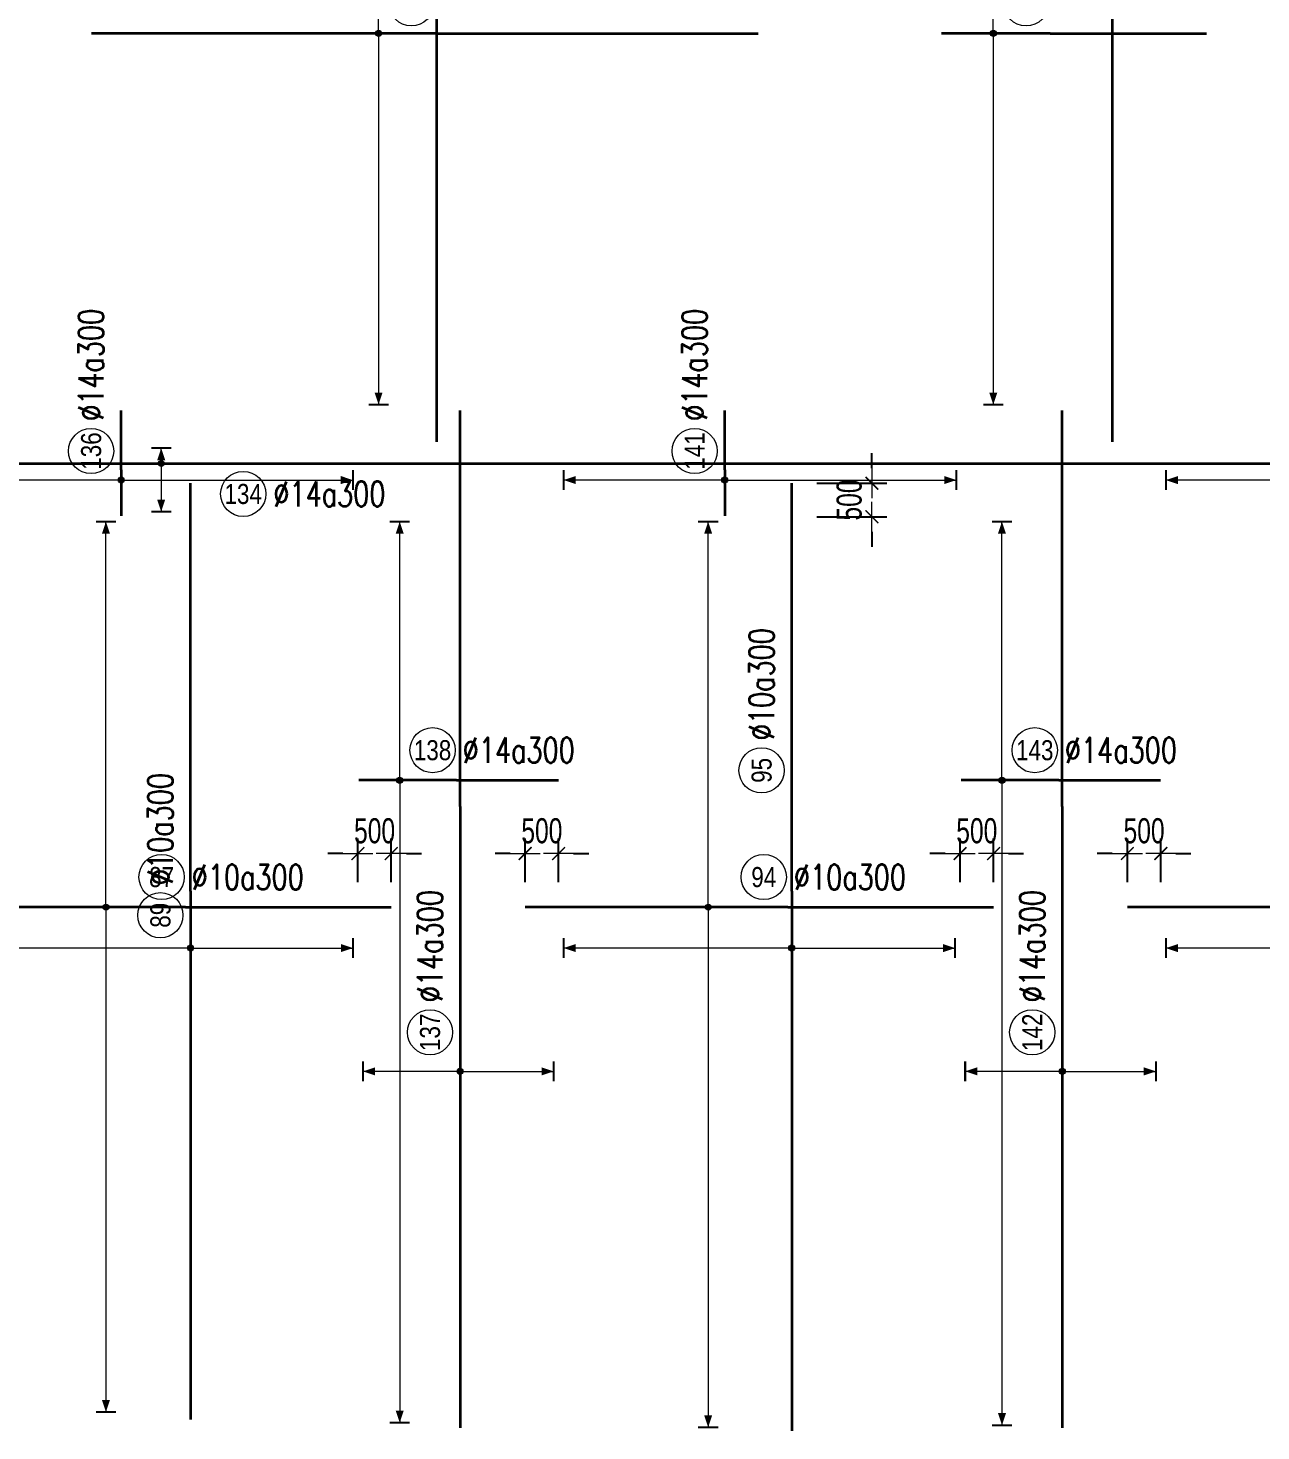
# Model space of a CAD drawing. Header units: millimetres. Extents: x -179076 to 505271, y -35502 to 114955.
# Drawn here: x 48271 to 66697, y 37041 to 58000 of the extents above; entities that cross this region are included whole.
import ezdxf
from ezdxf.enums import TextEntityAlignment as Align

# ---------------------------------------------------------------- set-up
doc = ezdxf.new("R2010")
doc.units = ezdxf.units.MM
doc.layers.get('0').update_dxf_attribs({"lineweight": 20})
doc.layers.get('Defpoints').update_dxf_attribs({"color": 151, "lineweight": 9})
for name, color, linetype, lineweight in [('NDC_S_DIM', 1, 'Continuous', 15), ('NDC_S_REBAR', 4, 'Continuous', 35), ('NDC_S_VN TEXT', 7, 'Continuous', 20)]:
    doc.layers.add(name, color=color, linetype=linetype, lineweight=lineweight)
doc.styles.add('ARIAL', font='arial.ttf', dxfattribs={"width": 0.8})
doc.styles.add('NDC_DIM', font='', dxfattribs={"width": 0.75})
doc.styles.add('NDC_EN TXT', font='romans.shx', dxfattribs={"width": 0.8})
doc.styles.get('NDC_DIM').set_extended_font_data('Dotum')
doc.dimstyles.new('NDC_dim_150', dxfattribs={"dimscale": 150, "dimtxt": 2.5, "dimasz": 1.5, "dimexe": 1.5, "dimexo": 2.5, "dimgap": 1, "dimtad": 1, "dimdec": 0, "dimzin": 0, "dimdsep": 46, "dimtxsty": 'NDC_DIM', "dimblk": 'DIMMARK', "dimcen": 0.09, "dimdle": 1.2, "dimclrd": 1, "dimclre": 1, "dimclrt": 3, "dimadec": 0, "dimazin": 0, "dimtfac": 1, "dimtdec": 0, "dimtix": 1, "dimtofl": 0, "dimtmove": 0, "dimatfit": 3, "dimfxl": 8, "dimfxlon": 1, "dimtolj": 1, "dimtzin": 0, "dimarcsym": 0})

# ---------------------------------------------------------------- blocks, each defined once
blk = doc.blocks.new('DIMMARK')
at = {"layer": 'NDC_S_DIM', "color": 1}
blk.add_line((-1.5, 0), (1, 0), dxfattribs=at)
at = {"layer": 'NDC_S_DIM', "color": 2, "const_width": 0.1}
blk.add_lwpolyline([(-0.424, -0.424), (0.424, 0.424)], dxfattribs=at)
blk = doc.blocks.new('*D245')
at = {"layer": 'Defpoints', "color": 0, "transparency": 16777216}
for p in [(65200, 45667), (64700, 44866), (65200, 44866)]:
    blk.add_point(p, dxfattribs=at)
at = {"layer": 'NDC_S_DIM', "color": 1, "lineweight": -2, "transparency": 16777216}
for p, q in [((64700, 45241), (64700, 45892)), ((65200, 45241), (65200, 45892)), ((64475, 45667), (64250, 45667)), ((65425, 45667), (65650, 45667))]:
    blk.add_line(p, q, dxfattribs=at)
at = {"layer": 'NDC_S_DIM', "color": 1, "lineweight": -2, "transparency": 16777216, "xscale": 225, "yscale": 225, "zscale": 225}
blk.add_blockref('DIMMARK', (64700, 45667), dxfattribs=at)
at = {"layer": 'NDC_S_DIM', "color": 1, "lineweight": -2, "transparency": 16777216, "xscale": 225, "yscale": 225, "zscale": 225, "rotation": 180}
blk.add_blockref('DIMMARK', (65200, 45667), dxfattribs=at)
at = {"layer": 'NDC_S_DIM', "color": 3, "transparency": 16777216, "insert": (64950, 46005), "char_height": 375, "attachment_point": 5, "style": 'NDC_DIM'}
blk.add_mtext('\\A1;500', dxfattribs=at)
blk = doc.blocks.new('*D246')
at = {"layer": 'Defpoints', "color": 0, "transparency": 16777216}
for p in [(62200, 45667), (62200, 44866), (62700, 44866)]:
    blk.add_point(p, dxfattribs=at)
at = {"layer": 'NDC_S_DIM', "color": 1, "lineweight": -2, "transparency": 16777216}
for p, q in [((62200, 45241), (62200, 45892)), ((62700, 45241), (62700, 45892)), ((61975, 45667), (61750, 45667)), ((62925, 45667), (63150, 45667))]:
    blk.add_line(p, q, dxfattribs=at)
at = {"layer": 'NDC_S_DIM', "color": 1, "lineweight": -2, "transparency": 16777216, "xscale": 225, "yscale": 225, "zscale": 225}
blk.add_blockref('DIMMARK', (62200, 45667), dxfattribs=at)
at = {"layer": 'NDC_S_DIM', "color": 1, "lineweight": -2, "transparency": 16777216, "xscale": 225, "yscale": 225, "zscale": 225, "rotation": 180}
blk.add_blockref('DIMMARK', (62700, 45667), dxfattribs=at)
at = {"layer": 'NDC_S_DIM', "color": 3, "transparency": 16777216, "insert": (62450, 46005), "char_height": 375, "attachment_point": 5, "style": 'NDC_DIM'}
blk.add_mtext('\\A1;500', dxfattribs=at)
blk = doc.blocks.new('*D221')
at = {"layer": 'Defpoints', "color": 0, "transparency": 16777216}
for p in [(56200, 45667), (55700, 44866), (56200, 44866)]:
    blk.add_point(p, dxfattribs=at)
at = {"layer": 'NDC_S_DIM', "color": 1, "lineweight": -2, "transparency": 16777216}
for p, q in [((55700, 45241), (55700, 45892)), ((56200, 45241), (56200, 45892)), ((55475, 45667), (55250, 45667)), ((56425, 45667), (56650, 45667))]:
    blk.add_line(p, q, dxfattribs=at)
at = {"layer": 'NDC_S_DIM', "color": 1, "lineweight": -2, "transparency": 16777216, "xscale": 225, "yscale": 225, "zscale": 225}
blk.add_blockref('DIMMARK', (55700, 45667), dxfattribs=at)
at = {"layer": 'NDC_S_DIM', "color": 1, "lineweight": -2, "transparency": 16777216, "xscale": 225, "yscale": 225, "zscale": 225, "rotation": 180}
blk.add_blockref('DIMMARK', (56200, 45667), dxfattribs=at)
at = {"layer": 'NDC_S_DIM', "color": 3, "transparency": 16777216, "insert": (55950, 46005), "char_height": 375, "attachment_point": 5, "style": 'NDC_DIM'}
blk.add_mtext('\\A1;500', dxfattribs=at)
blk = doc.blocks.new('*D222')
at = {"layer": 'Defpoints', "color": 0, "transparency": 16777216}
for p in [(53200, 45667), (53200, 44866), (53700, 44866)]:
    blk.add_point(p, dxfattribs=at)
at = {"layer": 'NDC_S_DIM', "color": 1, "lineweight": -2, "transparency": 16777216}
for p, q in [((53200, 45241), (53200, 45892)), ((53700, 45241), (53700, 45892)), ((52975, 45667), (52750, 45667)), ((53925, 45667), (54150, 45667))]:
    blk.add_line(p, q, dxfattribs=at)
at = {"layer": 'NDC_S_DIM', "color": 1, "lineweight": -2, "transparency": 16777216, "xscale": 225, "yscale": 225, "zscale": 225}
blk.add_blockref('DIMMARK', (53200, 45667), dxfattribs=at)
at = {"layer": 'NDC_S_DIM', "color": 1, "lineweight": -2, "transparency": 16777216, "xscale": 225, "yscale": 225, "zscale": 225, "rotation": 180}
blk.add_blockref('DIMMARK', (53700, 45667), dxfattribs=at)
at = {"layer": 'NDC_S_DIM', "color": 3, "transparency": 16777216, "insert": (53450, 46005), "char_height": 375, "attachment_point": 5, "style": 'NDC_DIM'}
blk.add_mtext('\\A1;500', dxfattribs=at)
blk = doc.blocks.new('*D229')
at = {"layer": 'Defpoints', "color": 0, "transparency": 16777216}
for p in [(59683, 51199), (59683, 50699), (60882, 50699)]:
    blk.add_point(p, dxfattribs=at)
at = {"layer": 'NDC_S_DIM', "color": 1, "lineweight": -2, "transparency": 16777216}
for p, q in [((60882, 51424), (60882, 51649)), ((60058, 51199), (61107, 51199)), ((60058, 50699), (61107, 50699)), ((60882, 50474), (60882, 50249))]:
    blk.add_line(p, q, dxfattribs=at)
at = {"layer": 'NDC_S_DIM', "color": 1, "lineweight": -2, "transparency": 16777216, "xscale": 225, "yscale": 225, "zscale": 225}
for p, rotation in [((60882, 51199), 270), ((60882, 50699), 90)]:
    blk.add_blockref('DIMMARK', p, dxfattribs=dict(at, rotation=rotation))
at = {"layer": 'NDC_S_DIM', "color": 3, "transparency": 16777216, "insert": (60544, 50949), "char_height": 375, "attachment_point": 5, "rotation": 90, "style": 'NDC_DIM'}
blk.add_mtext('\\A1;500', dxfattribs=at)
blk = doc.blocks.new('*U418')
h = blk.add_hatch(color=6)
edge = h.paths.add_edge_path()
edge.add_arc((-7.93, 0), 0.3, 0, 360)
at = {"layer": 'NDC_S_DIM', "color": 8}
for q in [(-7.93, 38.39), (-7.93, -50.28)]:
    blk.add_line((-7.93, 0), q, dxfattribs=at)
for points in [[(-8.93, 38.39, 0.2, 0.2, 0), (-6.93, 38.39, 0, 0, 0)], [(-8.93, -50.28, 0.2, 0.2, 0), (-6.93, -50.28, 0, 0, 0)]]:
    blk.add_lwpolyline(points, format="xyseb", dxfattribs=at)
at = {"layer": 'NDC_S_DIM'}
blk.add_circle((-2.39, 3), 2.25, dxfattribs=at)
at = {"layer": 'NDC_S_DIM', "color": 6}
blk.add_circle((-7.93, 0), 0.3, dxfattribs=at)
at = {"layer": 'NDC_S_DIM', "color": 8}
for points in [[(-8.33, 37.19), (-7.93, 38.39), (-7.53, 37.19)], [(-8.33, -49.08), (-7.93, -50.28), (-7.53, -49.08)]]:
    blk.add_solid(points, dxfattribs=at)
at = {"layer": 'NDC_S_REBAR'}
for p, q in [((0, 0), (-26.16, 0)), ((-26.16, 0), (-26.16, 0)), ((0, 0), (20.5, 0)), ((20.5, 0), (20.5, 0)), ((20.5, 0), (20.5, 0)), ((-26.16, 0), (-26.16, 0))]:
    blk.add_line(p, q, dxfattribs=at)
at = {"layer": 'NDC_S_VN TEXT', "color": 3, "style": 'NDC_EN TXT', "width": 0.75}
blk.add_attdef('DKT', (0.61, 1.75), '', height=2.5, dxfattribs=at)
at = {"layer": 'NDC_S_VN TEXT', "style": 'ARIAL', "width": 0.8}
blk.add_attdef('KHT', text='', height=2, dxfattribs=at).set_placement((-2.39, 3), align=Align.MIDDLE_CENTER)
blk = doc.blocks.new('*U417')
h = blk.add_hatch(color=6)
edge = h.paths.add_edge_path()
edge.add_arc((-7.93, 0), 0.3, 0, 360)
at = {"layer": 'NDC_S_DIM', "color": 8}
for q in [(-7.93, 38.39), (-7.93, -51.8)]:
    blk.add_line((-7.93, 0), q, dxfattribs=at)
for points in [[(-8.93, 38.39, 0.2, 0.2, 0), (-6.93, 38.39, 0, 0, 0)], [(-8.93, -51.8, 0.2, 0.2, 0), (-6.93, -51.8, 0, 0, 0)]]:
    blk.add_lwpolyline(points, format="xyseb", dxfattribs=at)
at = {"layer": 'NDC_S_DIM'}
blk.add_circle((-2.39, 3), 2.25, dxfattribs=at)
at = {"layer": 'NDC_S_DIM', "color": 6}
blk.add_circle((-7.93, 0), 0.3, dxfattribs=at)
at = {"layer": 'NDC_S_DIM', "color": 8}
for points in [[(-8.33, 37.19), (-7.93, 38.39), (-7.53, 37.19)], [(-8.33, -50.6), (-7.93, -51.8), (-7.53, -50.6)]]:
    blk.add_solid(points, dxfattribs=at)
at = {"layer": 'NDC_S_REBAR'}
for p, q in [((0, 0), (-26.16, 0)), ((-26.16, 0), (-26.16, 0)), ((0, 0), (20.5, 0)), ((20.5, 0), (20.5, 0)), ((20.5, 0), (20.5, 0)), ((-26.16, 0), (-26.16, 0))]:
    blk.add_line(p, q, dxfattribs=at)
at = {"layer": 'NDC_S_VN TEXT', "color": 3, "style": 'NDC_EN TXT', "width": 0.75}
blk.add_attdef('DKT', (0.61, 1.75), '', height=2.5, dxfattribs=at)
at = {"layer": 'NDC_S_VN TEXT', "style": 'ARIAL', "width": 0.8}
blk.add_attdef('KHT', text='', height=2, dxfattribs=at).set_placement((-2.39, 3), align=Align.MIDDLE_CENTER)
blk = doc.blocks.new('*U416')
h = blk.add_hatch(color=6)
edge = h.paths.add_edge_path()
edge.add_arc((-7.93, 0), 0.3, 0, 360)
at = {"layer": 'NDC_S_DIM', "color": 8}
for q in [(-7.93, 38.39), (-7.93, -50.72)]:
    blk.add_line((-7.93, 0), q, dxfattribs=at)
for points in [[(-8.93, 38.39, 0.2, 0.2, 0), (-6.93, 38.39, 0, 0, 0)], [(-8.93, -50.72, 0.2, 0.2, 0), (-6.93, -50.72, 0, 0, 0)]]:
    blk.add_lwpolyline(points, format="xyseb", dxfattribs=at)
at = {"layer": 'NDC_S_DIM'}
blk.add_circle((-2.39, 3), 2.25, dxfattribs=at)
at = {"layer": 'NDC_S_DIM', "color": 6}
blk.add_circle((-7.93, 0), 0.3, dxfattribs=at)
at = {"layer": 'NDC_S_DIM', "color": 8}
for points in [[(-8.33, 37.19), (-7.93, 38.39), (-7.53, 37.19)], [(-8.33, -49.52), (-7.93, -50.72), (-7.53, -49.52)]]:
    blk.add_solid(points, dxfattribs=at)
at = {"layer": 'NDC_S_REBAR'}
for p, q in [((0, 0), (-26.16, 0)), ((-26.16, 0), (-26.16, 0)), ((0, 0), (20.5, 0)), ((20.5, 0), (20.5, 0)), ((20.5, 0), (20.5, 0)), ((-26.16, 0), (-26.16, 0))]:
    blk.add_line(p, q, dxfattribs=at)
at = {"layer": 'NDC_S_VN TEXT', "color": 3, "style": 'NDC_EN TXT', "width": 0.75}
blk.add_attdef('DKT', (0.61, 1.75), '', height=2.5, dxfattribs=at)
at = {"layer": 'NDC_S_VN TEXT', "style": 'ARIAL', "width": 0.8}
blk.add_attdef('KHT', text='', height=2, dxfattribs=at).set_placement((-2.39, 3), align=Align.MIDDLE_CENTER)
blk = doc.blocks.new('*U407')
h = blk.add_hatch(color=6)
edge = h.paths.add_edge_path()
edge.add_arc((-5.66, 0), 0.3, 0, 360)
at = {"layer": 'NDC_S_DIM', "color": 8}
for q in [(-5.66, 25.75), (-5.66, -63.98)]:
    blk.add_line((-5.66, 0), q, dxfattribs=at)
for points in [[(-6.66, 25.75, 0.2, 0.2, 0), (-4.66, 25.75, 0, 0, 0)], [(-6.66, -63.98, 0.2, 0.2, 0), (-4.66, -63.98, 0, 0, 0)]]:
    blk.add_lwpolyline(points, format="xyseb", dxfattribs=at)
at = {"layer": 'NDC_S_DIM'}
blk.add_circle((-2.39, 3), 2.25, dxfattribs=at)
at = {"layer": 'NDC_S_DIM', "color": 6}
blk.add_circle((-5.66, 0), 0.3, dxfattribs=at)
at = {"layer": 'NDC_S_DIM', "color": 8}
for points in [[(-6.06, 24.55), (-5.66, 25.75), (-5.26, 24.55)], [(-6.06, -62.78), (-5.66, -63.98), (-5.26, -62.78)]]:
    blk.add_solid(points, dxfattribs=at)
at = {"layer": 'NDC_S_REBAR'}
for p, q in [((0, 0), (-9.73, 0)), ((-9.73, 0), (-9.73, 0)), ((0, 0), (10.15, 0)), ((10.15, 0), (10.15, 0)), ((10.15, 0), (10.15, 0)), ((-9.73, 0), (-9.73, 0))]:
    blk.add_line(p, q, dxfattribs=at)
at = {"layer": 'NDC_S_VN TEXT', "color": 3, "style": 'NDC_EN TXT', "width": 0.75}
blk.add_attdef('DKT', (0.61, 1.75), '', height=2.5, dxfattribs=at)
at = {"layer": 'NDC_S_VN TEXT', "style": 'ARIAL', "width": 0.8}
blk.add_attdef('KHT', text='', height=2, dxfattribs=at).set_placement((-2.39, 3), align=Align.MIDDLE_CENTER)
blk = doc.blocks.new('*U406')
h = blk.add_hatch(color=6)
edge = h.paths.add_edge_path()
edge.add_arc((-5.66, 0), 0.3, 0, 360)
at = {"layer": 'NDC_S_DIM', "color": 8}
for q in [(-5.66, 25.75), (-5.66, -64.23)]:
    blk.add_line((-5.66, 0), q, dxfattribs=at)
for points in [[(-6.66, 25.75, 0.2, 0.2, 0), (-4.66, 25.75, 0, 0, 0)], [(-6.66, -64.23, 0.2, 0.2, 0), (-4.66, -64.23, 0, 0, 0)]]:
    blk.add_lwpolyline(points, format="xyseb", dxfattribs=at)
at = {"layer": 'NDC_S_DIM'}
blk.add_circle((-2.39, 3), 2.25, dxfattribs=at)
at = {"layer": 'NDC_S_DIM', "color": 6}
blk.add_circle((-5.66, 0), 0.3, dxfattribs=at)
at = {"layer": 'NDC_S_DIM', "color": 8}
for points in [[(-6.06, 24.55), (-5.66, 25.75), (-5.26, 24.55)], [(-6.06, -63.03), (-5.66, -64.23), (-5.26, -63.03)]]:
    blk.add_solid(points, dxfattribs=at)
at = {"layer": 'NDC_S_REBAR'}
for p, q in [((0, 0), (-9.73, 0)), ((-9.73, 0), (-9.73, 0)), ((0, 0), (10.15, 0)), ((10.15, 0), (10.15, 0)), ((10.15, 0), (10.15, 0)), ((-9.73, 0), (-9.73, 0))]:
    blk.add_line(p, q, dxfattribs=at)
at = {"layer": 'NDC_S_VN TEXT', "color": 3, "style": 'NDC_EN TXT', "width": 0.75}
blk.add_attdef('DKT', (0.61, 1.75), '', height=2.5, dxfattribs=at)
at = {"layer": 'NDC_S_VN TEXT', "style": 'ARIAL', "width": 0.8}
blk.add_attdef('KHT', text='', height=2, dxfattribs=at).set_placement((-2.39, 3), align=Align.MIDDLE_CENTER)
blk = doc.blocks.new('*U398')
h = blk.add_hatch(color=6)
edge = h.paths.add_edge_path()
edge.add_arc((-5.66, 0), 0.3, 0, 360)
at = {"layer": 'NDC_S_DIM', "color": 8}
for q in [(-5.66, 22.82), (-5.66, -16.18)]:
    blk.add_line((-5.66, 0), q, dxfattribs=at)
for points in [[(-6.66, 22.82, 0.2, 0.2, 0), (-4.66, 22.82, 0, 0, 0)], [(-6.66, -16.18, 0.2, 0.2, 0), (-4.66, -16.18, 0, 0, 0)]]:
    blk.add_lwpolyline(points, format="xyseb", dxfattribs=at)
at = {"layer": 'NDC_S_DIM'}
blk.add_circle((-2.39, 3), 2.25, dxfattribs=at)
at = {"layer": 'NDC_S_DIM', "color": 6}
blk.add_circle((-5.66, 0), 0.3, dxfattribs=at)
at = {"layer": 'NDC_S_DIM', "color": 8}
for points in [[(-6.06, 21.62), (-5.66, 22.82), (-5.26, 21.62)], [(-6.06, -14.98), (-5.66, -16.18), (-5.26, -14.98)]]:
    blk.add_solid(points, dxfattribs=at)
at = {"layer": 'NDC_S_REBAR'}
for p, q in [((0, 0), (-52.6, 0)), ((-52.6, 0), (-52.6, 0)), ((0, 0), (40.64, 0)), ((40.64, 0), (40.64, 0)), ((40.64, 0), (40.64, 0)), ((-52.6, 0), (-52.6, 0))]:
    blk.add_line(p, q, dxfattribs=at)
at = {"layer": 'NDC_S_VN TEXT', "color": 3, "style": 'NDC_EN TXT', "width": 0.75}
blk.add_attdef('DKT', (0.61, 1.75), '', height=2.5, dxfattribs=at)
at = {"layer": 'NDC_S_VN TEXT', "style": 'ARIAL', "width": 0.8}
blk.add_attdef('KHT', text='', height=2, dxfattribs=at).set_placement((-2.39, 3), align=Align.MIDDLE_CENTER)
blk = doc.blocks.new('*U397')
h = blk.add_hatch(color=6)
edge = h.paths.add_edge_path()
edge.add_arc((-5.66, 0), 0.3, 0, 360)
at = {"layer": 'NDC_S_DIM', "color": 8}
for q in [(-5.66, 22.72), (-5.66, -16.28)]:
    blk.add_line((-5.66, 0), q, dxfattribs=at)
for points in [[(-6.66, 22.72, 0.2, 0.2, 0), (-4.66, 22.72, 0, 0, 0)], [(-6.66, -16.28, 0.2, 0.2, 0), (-4.66, -16.28, 0, 0, 0)]]:
    blk.add_lwpolyline(points, format="xyseb", dxfattribs=at)
at = {"layer": 'NDC_S_DIM'}
blk.add_circle((12.04, 3), 2.25, dxfattribs=at)
at = {"layer": 'NDC_S_DIM', "color": 6}
blk.add_circle((-5.66, 0), 0.3, dxfattribs=at)
at = {"layer": 'NDC_S_DIM', "color": 8}
for points in [[(-6.06, 21.52), (-5.66, 22.72), (-5.26, 21.52)], [(-6.06, -15.08), (-5.66, -16.28), (-5.26, -15.08)]]:
    blk.add_solid(points, dxfattribs=at)
at = {"layer": 'NDC_S_REBAR'}
for p, q in [((0, 0), (-53.75, 0)), ((-53.75, 0), (-53.75, 0)), ((0, 0), (40.64, 0)), ((40.64, 0), (40.64, 0)), ((40.64, 0), (40.64, 0)), ((-53.75, 0), (-53.75, 0))]:
    blk.add_line(p, q, dxfattribs=at)
at = {"layer": 'NDC_S_VN TEXT', "color": 3, "style": 'NDC_EN TXT', "width": 0.75}
blk.add_attdef('DKT', (15.04, 1.75), '', height=2.5, dxfattribs=at)
at = {"layer": 'NDC_S_VN TEXT', "style": 'ARIAL', "width": 0.8}
blk.add_attdef('KHT', text='', height=2, dxfattribs=at).set_placement((12.04, 3), align=Align.MIDDLE_CENTER)
blk = doc.blocks.new('*U396')
h = blk.add_hatch(color=6)
edge = h.paths.add_edge_path()
edge.add_arc((-5.66, 0), 0.3, 0, 360)
at = {"layer": 'NDC_S_DIM', "color": 8}
for q in [(-5.66, 22.67), (-5.66, -16.33)]:
    blk.add_line((-5.66, 0), q, dxfattribs=at)
for points in [[(-6.66, 22.67, 0.2, 0.2, 0), (-4.66, 22.67, 0, 0, 0)], [(-6.66, -16.33, 0.2, 0.2, 0), (-4.66, -16.33, 0, 0, 0)]]:
    blk.add_lwpolyline(points, format="xyseb", dxfattribs=at)
at = {"layer": 'NDC_S_DIM'}
blk.add_circle((9.62, 3), 2.25, dxfattribs=at)
at = {"layer": 'NDC_S_DIM', "color": 6}
blk.add_circle((-5.66, 0), 0.3, dxfattribs=at)
at = {"layer": 'NDC_S_DIM', "color": 8}
for points in [[(-6.06, 21.47), (-5.66, 22.67), (-5.26, 21.47)], [(-6.06, -15.13), (-5.66, -16.33), (-5.26, -15.13)]]:
    blk.add_solid(points, dxfattribs=at)
at = {"layer": 'NDC_S_REBAR'}
for p, q in [((0, 0), (-52.32, 0)), ((-52.32, 0), (-52.32, 0)), ((0, 0), (40.64, 0)), ((40.64, 0), (40.64, 0)), ((40.64, 0), (40.64, 0)), ((-52.32, 0), (-52.32, 0))]:
    blk.add_line(p, q, dxfattribs=at)
at = {"layer": 'NDC_S_VN TEXT', "color": 3, "style": 'NDC_EN TXT', "width": 0.75}
blk.add_attdef('DKT', (12.62, 1.75), '', height=2.5, dxfattribs=at)
at = {"layer": 'NDC_S_VN TEXT', "style": 'ARIAL', "width": 0.8}
blk.add_attdef('KHT', text='', height=2, dxfattribs=at).set_placement((9.62, 3), align=Align.MIDDLE_CENTER)
blk = doc.blocks.new('*U389')
h = blk.add_hatch(color=6)
edge = h.paths.add_edge_path()
edge.add_arc((-26.39, 0), 0.3, 0, 360)
at = {"layer": 'NDC_S_DIM', "color": 8}
for q in [(-26.39, 9.68), (-26.39, -9.32)]:
    blk.add_line((-26.39, 0), q, dxfattribs=at)
for points in [[(-27.39, 9.68, 0.2, 0.2, 0), (-25.39, 9.68, 0, 0, 0)], [(-27.39, -9.32, 0.2, 0.2, 0), (-25.39, -9.32, 0, 0, 0)]]:
    blk.add_lwpolyline(points, format="xyseb", dxfattribs=at)
at = {"layer": 'NDC_S_DIM'}
blk.add_circle((-22.5, 3), 2.25, dxfattribs=at)
at = {"layer": 'NDC_S_DIM', "color": 6}
blk.add_circle((-26.39, 0), 0.3, dxfattribs=at)
at = {"layer": 'NDC_S_DIM', "color": 8}
for points in [[(-26.79, 8.48), (-26.39, 9.68), (-25.99, 8.48)], [(-26.79, -8.12), (-26.39, -9.32), (-25.99, -8.12)]]:
    blk.add_solid(points, dxfattribs=at)
at = {"layer": 'NDC_S_REBAR'}
for p, q in [((0, 0), (-61.89, 0)), ((-61.89, 0), (-61.89, 0)), ((0, 0), (39.42, 0)), ((39.42, 0), (39.42, 0)), ((39.42, 0), (39.42, 0)), ((-61.89, 0), (-61.89, 0))]:
    blk.add_line(p, q, dxfattribs=at)
at = {"layer": 'NDC_S_VN TEXT', "color": 3, "style": 'NDC_EN TXT', "width": 0.75}
blk.add_attdef('DKT', (-19.5, 1.75), '', height=2.5, dxfattribs=at)
at = {"layer": 'NDC_S_VN TEXT', "style": 'ARIAL', "width": 0.8}
blk.add_attdef('KHT', text='', height=2, dxfattribs=at).set_placement((-22.5, 3), align=Align.MIDDLE_CENTER)
blk = doc.blocks.new('*U388')
h = blk.add_hatch(color=6)
edge = h.paths.add_edge_path()
edge.add_arc((-26.39, 0), 0.3, 0, 360)
at = {"layer": 'NDC_S_DIM', "color": 8}
for q in [(-26.39, 9.68), (-26.39, -9.32)]:
    blk.add_line((-26.39, 0), q, dxfattribs=at)
for points in [[(-27.39, 9.68, 0.2, 0.2, 0), (-25.39, 9.68, 0, 0, 0)], [(-27.39, -9.32, 0.2, 0.2, 0), (-25.39, -9.32, 0, 0, 0)]]:
    blk.add_lwpolyline(points, format="xyseb", dxfattribs=at)
at = {"layer": 'NDC_S_DIM'}
blk.add_circle((-22.5, 3), 2.25, dxfattribs=at)
at = {"layer": 'NDC_S_DIM', "color": 6}
blk.add_circle((-26.39, 0), 0.3, dxfattribs=at)
at = {"layer": 'NDC_S_DIM', "color": 8}
for points in [[(-26.79, 8.48), (-26.39, 9.68), (-25.99, 8.48)], [(-26.79, -8.12), (-26.39, -9.32), (-25.99, -8.12)]]:
    blk.add_solid(points, dxfattribs=at)
at = {"layer": 'NDC_S_REBAR'}
for p, q in [((0, 0), (-61.88, 0)), ((-61.88, 0), (-61.88, 0)), ((0, 0), (39.42, 0)), ((39.42, 0), (39.42, 0)), ((39.42, 0), (39.42, 0)), ((-61.88, 0), (-61.88, 0))]:
    blk.add_line(p, q, dxfattribs=at)
at = {"layer": 'NDC_S_VN TEXT', "color": 3, "style": 'NDC_EN TXT', "width": 0.75}
blk.add_attdef('DKT', (-19.5, 1.75), '', height=2.5, dxfattribs=at)
at = {"layer": 'NDC_S_VN TEXT', "style": 'ARIAL', "width": 0.8}
blk.add_attdef('KHT', text='', height=2, dxfattribs=at).set_placement((-22.5, 3), align=Align.MIDDLE_CENTER)
blk = doc.blocks.new('*U376')
h = blk.add_hatch(color=6)
edge = h.paths.add_edge_path()
edge.add_arc((-1.02, 0), 0.3, 0, 360)
at = {"layer": 'NDC_S_DIM', "color": 8}
for q in [(-1.02, 15.92), (-1.02, -23.08)]:
    blk.add_line((-1.02, 0), q, dxfattribs=at)
for points in [[(-2.02, 15.92, 0.2, 0.2, 0), (-0.02, 15.92, 0, 0, 0)], [(-2.02, -23.08, 0.2, 0.2, 0), (-0.02, -23.08, 0, 0, 0)]]:
    blk.add_lwpolyline(points, format="xyseb", dxfattribs=at)
at = {"layer": 'NDC_S_DIM'}
blk.add_circle((1.87, 3), 2.25, dxfattribs=at)
at = {"layer": 'NDC_S_DIM', "color": 6}
blk.add_circle((-1.02, 0), 0.3, dxfattribs=at)
at = {"layer": 'NDC_S_DIM', "color": 8}
for points in [[(-1.42, 14.72), (-1.02, 15.92), (-0.62, 14.72)], [(-1.42, -21.88), (-1.02, -23.08), (-0.62, -21.88)]]:
    blk.add_solid(points, dxfattribs=at)
at = {"layer": 'NDC_S_REBAR'}
for p, q in [((0, 0), (-4.57, 0)), ((-4.57, 0), (-4.57, 0)), ((0, 0), (5.9, 0)), ((5.9, 0), (5.9, 0)), ((5.9, 0), (5.9, 0)), ((-4.57, 0), (-4.57, 0))]:
    blk.add_line(p, q, dxfattribs=at)
at = {"layer": 'NDC_S_VN TEXT', "color": 3, "style": 'NDC_EN TXT', "width": 0.75}
blk.add_attdef('DKT', (4.87, 1.75), '', height=2.5, dxfattribs=at)
at = {"layer": 'NDC_S_VN TEXT', "style": 'ARIAL', "width": 0.8}
blk.add_attdef('KHT', text='', height=2, dxfattribs=at).set_placement((1.87, 3), align=Align.MIDDLE_CENTER)
blk = doc.blocks.new('*U375')
h = blk.add_hatch(color=6)
edge = h.paths.add_edge_path()
edge.add_arc((-1.02, 0), 0.3, 0, 360)
at = {"layer": 'NDC_S_DIM', "color": 8}
for q in [(-1.02, 16.05), (-1.02, -23.08)]:
    blk.add_line((-1.02, 0), q, dxfattribs=at)
for points in [[(-2.02, 16.05, 0.2, 0.2, 0), (-0.02, 16.05, 0, 0, 0)], [(-2.02, -23.08, 0.2, 0.2, 0), (-0.02, -23.08, 0, 0, 0)]]:
    blk.add_lwpolyline(points, format="xyseb", dxfattribs=at)
at = {"layer": 'NDC_S_DIM'}
blk.add_circle((1.87, 3), 2.25, dxfattribs=at)
at = {"layer": 'NDC_S_DIM', "color": 6}
blk.add_circle((-1.02, 0), 0.3, dxfattribs=at)
at = {"layer": 'NDC_S_DIM', "color": 8}
for points in [[(-1.42, 14.85), (-1.02, 16.05), (-0.62, 14.85)], [(-1.42, -21.88), (-1.02, -23.08), (-0.62, -21.88)]]:
    blk.add_solid(points, dxfattribs=at)
at = {"layer": 'NDC_S_REBAR'}
for p, q in [((0, 0), (-4.57, 0)), ((-4.57, 0), (-4.57, 0)), ((0, 0), (5.9, 0)), ((5.9, 0), (5.9, 0)), ((5.9, 0), (5.9, 0)), ((-4.57, 0), (-4.57, 0))]:
    blk.add_line(p, q, dxfattribs=at)
at = {"layer": 'NDC_S_VN TEXT', "color": 3, "style": 'NDC_EN TXT', "width": 0.75}
blk.add_attdef('DKT', (4.87, 1.75), '', height=2.5, dxfattribs=at)
at = {"layer": 'NDC_S_VN TEXT', "style": 'ARIAL', "width": 0.8}
blk.add_attdef('KHT', text='', height=2, dxfattribs=at).set_placement((1.87, 3), align=Align.MIDDLE_CENTER)
blk = doc.blocks.new('*U374')
h = blk.add_hatch(color=6)
edge = h.paths.add_edge_path()
edge.add_arc((-1.02, 0), 0.3, 0, 360)
at = {"layer": 'NDC_S_DIM', "color": 8}
for q in [(-1.02, 17.36), (-1.02, -21.64)]:
    blk.add_line((-1.02, 0), q, dxfattribs=at)
for points in [[(-2.02, 17.36, 0.2, 0.2, 0), (-0.02, 17.36, 0, 0, 0)], [(-2.02, -21.64, 0.2, 0.2, 0), (-0.02, -21.64, 0, 0, 0)]]:
    blk.add_lwpolyline(points, format="xyseb", dxfattribs=at)
at = {"layer": 'NDC_S_DIM'}
blk.add_circle((1.87, 3), 2.25, dxfattribs=at)
at = {"layer": 'NDC_S_DIM', "color": 6}
blk.add_circle((-1.02, 0), 0.3, dxfattribs=at)
at = {"layer": 'NDC_S_DIM', "color": 8}
for points in [[(-1.42, 16.16), (-1.02, 17.36), (-0.62, 16.16)], [(-1.42, -20.44), (-1.02, -21.64), (-0.62, -20.44)]]:
    blk.add_solid(points, dxfattribs=at)
at = {"layer": 'NDC_S_REBAR'}
for p, q in [((0, 0), (-4.57, 0)), ((-4.57, 0), (-4.57, 0)), ((0, 0), (5.9, 0)), ((5.9, 0), (5.9, 0)), ((5.9, 0), (5.9, 0)), ((-4.57, 0), (-4.57, 0))]:
    blk.add_line(p, q, dxfattribs=at)
at = {"layer": 'NDC_S_VN TEXT', "color": 3, "style": 'NDC_EN TXT', "width": 0.75}
blk.add_attdef('DKT', (4.87, 1.75), '', height=2.5, dxfattribs=at)
at = {"layer": 'NDC_S_VN TEXT', "style": 'ARIAL', "width": 0.8}
blk.add_attdef('KHT', text='', height=2, dxfattribs=at).set_placement((1.87, 3), align=Align.MIDDLE_CENTER)
blk = doc.blocks.new('*U373')
h = blk.add_hatch(color=6)
edge = h.paths.add_edge_path()
edge.add_arc((27.07, 0), 0.3, 0, 360)
at = {"layer": 'NDC_S_DIM', "color": 8}
for q in [(27.07, 1.53), (27.07, -4.8)]:
    blk.add_line((27.07, 0), q, dxfattribs=at)
for points in [[(26.07, 1.53, 0.2, 0.2, 0), (28.07, 1.53, 0, 0, 0)], [(26.07, -4.8, 0.2, 0.2, 0), (28.07, -4.8, 0, 0, 0)]]:
    blk.add_lwpolyline(points, format="xyseb", dxfattribs=at)
at = {"layer": 'NDC_S_DIM', "color": 6}
blk.add_circle((27.07, 0), 0.3, dxfattribs=at)
at = {"layer": 'NDC_S_DIM'}
blk.add_circle((35.24, -3.03), 2.25, dxfattribs=at)
at = {"layer": 'NDC_S_DIM', "color": 8}
for points in [[(26.67, 0.33), (27.07, 1.53), (27.47, 0.33)], [(26.67, -3.6), (27.07, -4.8), (27.47, -3.6)]]:
    blk.add_solid(points, dxfattribs=at)
at = {"layer": 'NDC_S_REBAR'}
blk.add_line((0, 0), (281.19, 0), dxfattribs=at)
at = {"layer": 'NDC_S_VN TEXT', "style": 'ARIAL', "width": 0.8}
blk.add_attdef('KHT', text='', height=2, dxfattribs=at).set_placement((35.24, -3.03), align=Align.MIDDLE_CENTER)
at = {"layer": 'NDC_S_VN TEXT', "color": 3, "style": 'NDC_EN TXT', "width": 0.75}
blk.add_attdef('DKT', (38.24, -4.28), '', height=2.5, dxfattribs=at)
blk = doc.blocks.new('*U371')
h = blk.add_hatch(color=6)
edge = h.paths.add_edge_path()
edge.add_arc((-5.66, 0), 0.3, 0, 360)
at = {"layer": 'NDC_S_DIM', "color": 8}
for q in [(-5.66, 38.03), (-5.66, -36.97)]:
    blk.add_line((-5.66, 0), q, dxfattribs=at)
for points in [[(-6.66, 38.03, 0.2, 0.2, 0), (-4.66, 38.03, 0, 0, 0)], [(-6.66, -36.97, 0.2, 0.2, 0), (-4.66, -36.97, 0, 0, 0)]]:
    blk.add_lwpolyline(points, format="xyseb", dxfattribs=at)
at = {"layer": 'NDC_S_DIM'}
blk.add_circle((-2.39, 3), 2.25, dxfattribs=at)
at = {"layer": 'NDC_S_DIM', "color": 6}
blk.add_circle((-5.66, 0), 0.3, dxfattribs=at)
at = {"layer": 'NDC_S_DIM', "color": 8}
for points in [[(-6.06, 36.83), (-5.66, 38.03), (-5.26, 36.83)], [(-6.06, -35.77), (-5.66, -36.97), (-5.26, -35.77)]]:
    blk.add_solid(points, dxfattribs=at)
at = {"layer": 'NDC_S_REBAR'}
for p, q in [((0, 0), (-34.25, 0)), ((-34.25, 0), (-34.25, 0)), ((0, 0), (32.15, 0)), ((32.15, 0), (32.15, 0)), ((32.15, 0), (32.15, 0)), ((-34.25, 0), (-34.25, 0))]:
    blk.add_line(p, q, dxfattribs=at)
at = {"layer": 'NDC_S_VN TEXT', "color": 3, "style": 'NDC_EN TXT', "width": 0.75}
blk.add_attdef('DKT', (0.61, 1.75), '', height=2.5, dxfattribs=at)
at = {"layer": 'NDC_S_VN TEXT', "style": 'ARIAL', "width": 0.8}
blk.add_attdef('KHT', text='', height=2, dxfattribs=at).set_placement((-2.39, 3), align=Align.MIDDLE_CENTER)
blk = doc.blocks.new('*U370')
h = blk.add_hatch(color=6)
edge = h.paths.add_edge_path()
edge.add_arc((-5.66, 0), 0.3, 0, 360)
at = {"layer": 'NDC_S_DIM', "color": 8}
for q in [(-5.66, 38.03), (-5.66, -36.97)]:
    blk.add_line((-5.66, 0), q, dxfattribs=at)
for points in [[(-6.66, 38.03, 0.2, 0.2, 0), (-4.66, 38.03, 0, 0, 0)], [(-6.66, -36.97, 0.2, 0.2, 0), (-4.66, -36.97, 0, 0, 0)]]:
    blk.add_lwpolyline(points, format="xyseb", dxfattribs=at)
at = {"layer": 'NDC_S_DIM'}
blk.add_circle((-2.39, 3), 2.25, dxfattribs=at)
at = {"layer": 'NDC_S_DIM', "color": 6}
blk.add_circle((-5.66, 0), 0.3, dxfattribs=at)
at = {"layer": 'NDC_S_DIM', "color": 8}
for points in [[(-6.06, 36.83), (-5.66, 38.03), (-5.26, 36.83)], [(-6.06, -35.77), (-5.66, -36.97), (-5.26, -35.77)]]:
    blk.add_solid(points, dxfattribs=at)
at = {"layer": 'NDC_S_REBAR'}
for p, q in [((0, 0), (-10.83, 0)), ((-10.83, 0), (-10.83, 0)), ((0, 0), (15.57, 0)), ((15.57, 0), (15.57, 0)), ((15.57, 0), (15.57, 0)), ((-10.83, 0), (-10.83, 0))]:
    blk.add_line(p, q, dxfattribs=at)
at = {"layer": 'NDC_S_VN TEXT', "color": 3, "style": 'NDC_EN TXT', "width": 0.75}
blk.add_attdef('DKT', (0.61, 1.75), '', height=2.5, dxfattribs=at)
at = {"layer": 'NDC_S_VN TEXT', "style": 'ARIAL', "width": 0.8}
blk.add_attdef('KHT', text='', height=2, dxfattribs=at).set_placement((-2.39, 3), align=Align.MIDDLE_CENTER)
blk = doc.blocks.new('*U369')
h = blk.add_hatch(color=6)
edge = h.paths.add_edge_path()
edge.add_arc((-5.66, 0), 0.3, 0, 360)
at = {"layer": 'NDC_S_DIM', "color": 8}
for q in [(-5.66, 29.66), (-5.66, -32)]:
    blk.add_line((-5.66, 0), q, dxfattribs=at)
for points in [[(-6.66, 29.66, 0.2, 0.2, 0), (-4.66, 29.66, 0, 0, 0)], [(-6.66, -32, 0.2, 0.2, 0), (-4.66, -32, 0, 0, 0)]]:
    blk.add_lwpolyline(points, format="xyseb", dxfattribs=at)
at = {"layer": 'NDC_S_DIM'}
blk.add_circle((-2.39, 3), 2.25, dxfattribs=at)
at = {"layer": 'NDC_S_DIM', "color": 6}
blk.add_circle((-5.66, 0), 0.3, dxfattribs=at)
at = {"layer": 'NDC_S_DIM', "color": 8}
for points in [[(-6.06, 28.46), (-5.66, 29.66), (-5.26, 28.46)], [(-6.06, -30.8), (-5.66, -32), (-5.26, -30.8)]]:
    blk.add_solid(points, dxfattribs=at)
at = {"layer": 'NDC_S_REBAR'}
for p, q in [((0, 0), (-21.84, 0)), ((-21.84, 0), (-21.84, 0)), ((0, 0), (60.56, 0)), ((60.56, 0), (60.56, 0)), ((60.56, 0), (60.56, 0)), ((-21.84, 0), (-21.84, 0))]:
    blk.add_line(p, q, dxfattribs=at)
at = {"layer": 'NDC_S_VN TEXT', "color": 3, "style": 'NDC_EN TXT', "width": 0.75}
blk.add_attdef('DKT', (0.61, 1.75), '', height=2.5, dxfattribs=at)
at = {"layer": 'NDC_S_VN TEXT', "style": 'ARIAL', "width": 0.8}
blk.add_attdef('KHT', text='', height=2, dxfattribs=at).set_placement((-2.39, 3), align=Align.MIDDLE_CENTER)
blk = doc.blocks.new('*U368')
h = blk.add_hatch(color=6)
edge = h.paths.add_edge_path()
edge.add_arc((-5.66, 0), 0.3, 0, 360)
at = {"layer": 'NDC_S_DIM', "color": 8}
for q in [(-5.66, 7.02), (-5.66, -14.65)]:
    blk.add_line((-5.66, 0), q, dxfattribs=at)
for points in [[(-6.66, 7.02, 0.2, 0.2, 0), (-4.66, 7.02, 0, 0, 0)], [(-6.66, -14.65, 0.2, 0.2, 0), (-4.66, -14.65, 0, 0, 0)]]:
    blk.add_lwpolyline(points, format="xyseb", dxfattribs=at)
at = {"layer": 'NDC_S_DIM'}
blk.add_circle((-2.39, 3), 2.25, dxfattribs=at)
at = {"layer": 'NDC_S_DIM', "color": 6}
blk.add_circle((-5.66, 0), 0.3, dxfattribs=at)
at = {"layer": 'NDC_S_DIM', "color": 8}
for points in [[(-6.06, 5.82), (-5.66, 7.02), (-5.26, 5.82)], [(-6.06, -13.45), (-5.66, -14.65), (-5.26, -13.45)]]:
    blk.add_solid(points, dxfattribs=at)
at = {"layer": 'NDC_S_REBAR'}
for p, q in [((0, 0), (-21.84, 0)), ((-21.84, 0), (-21.84, 0)), ((0, 0), (60.56, 0)), ((60.56, 0), (60.56, 0)), ((60.56, 0), (60.56, 0)), ((-21.84, 0), (-21.84, 0))]:
    blk.add_line(p, q, dxfattribs=at)
at = {"layer": 'NDC_S_VN TEXT', "color": 3, "style": 'NDC_EN TXT', "width": 0.75}
blk.add_attdef('DKT', (0.61, 1.75), '', height=2.5, dxfattribs=at)
at = {"layer": 'NDC_S_VN TEXT', "style": 'ARIAL', "width": 0.8}
blk.add_attdef('KHT', text='', height=2, dxfattribs=at).set_placement((-2.39, 3), align=Align.MIDDLE_CENTER)

msp = doc.modelspace()

# ---------------------------------------------------------------- block references
at = {"xscale": 150, "yscale": 150, "zscale": 150}
for name, p, rotation, values in [('*U369', (54375.3, 60903.5), 270, {'KHT': '105', 'DKT': '%%C10a150'}), ('*U368', (64471.8, 60903.5), 270, {'KHT': '110', 'DKT': '%%C10a200'}), ('*U376', (49663.3, 51399.9), 90, {'KHT': '136', 'DKT': '%%c14a300'}), ('*U375', (58682.7, 51399.9), 90, {'KHT': '141', 'DKT': '%%c14a300'}), ('*U374', (67879.3, 51399.9), 90, {'KHT': '149', 'DKT': '%%c14a300'}), ('*U389', (54728.2, 46371), 90, {'KHT': '137', 'DKT': '%%c14a300'}), ('*U388', (63728.2, 46371), 90, {'KHT': '142', 'DKT': '%%c14a300'}), ('*U398', (50699.2, 45103.6), 90, {'KHT': '89', 'DKT': '%%C10a300'}), ('*U397', (59683.6, 45103.6), 90, {'KHT': '95', 'DKT': '%%C10a300'}), ('*U396', (68675.8, 45103.6), 90, {'KHT': '103', 'DKT': '%%C10a300'})]:
    msp.add_blockref(name, p, dxfattribs=dict(at, rotation=rotation)).add_auto_attribs(values)
for name, p, values in [('*U371', (54358.2, 57919.7), {'KHT': '101', 'DKT': '%%C10a150'}), ('*U370', (63545.2, 57919.7), {'KHT': '107', 'DKT': '%%C10a200'}), ('*U373', (46200.6, 51494.3), {'KHT': '134', 'DKT': '%%c14a300'}), ('*U418', (50625.1, 44865.8), {'KHT': '87', 'DKT': '%%C10a300'}), ('*U407', (54674.9, 46761.2), {'KHT': '138', 'DKT': '%%c14a300'}), ('*U417', (59625.1, 44865.8), {'KHT': '94', 'DKT': '%%C10a300'}), ('*U406', (63674.9, 46761.2), {'KHT': '143', 'DKT': '%%c14a300'}), ('*U416', (68625.1, 44865.8), {'KHT': '102', 'DKT': '%%C10a300'})]:
    msp.add_blockref(name, p, dxfattribs=at).add_auto_attribs(values)

# ---------------------------------------------------------------- dimensions: what is measured, and where the dimension line sits
at = {"layer": 'NDC_S_DIM'}
dim = msp.add_linear_dim(base=(60882, 50699.2), p1=(59682.8, 51199.2), p2=(59682.8, 50699.2), angle=90, dimstyle='NDC_dim_150', dxfattribs=at)
dim.commit()
dim.dimension.update_dxf_attribs({"geometry": '*D229', "text_midpoint": (60544.2, 50949.2)})
for base, p1, p2, picture, middle in [((53200, 45667), (53700, 44865.8), (53200, 44865.8), '*D222', (53450, 46004.7)), ((56200, 45667), (55700, 44865.8), (56200, 44865.8), '*D221', (55950, 46004.7)), ((62200, 45667), (62700, 44865.8), (62200, 44865.8), '*D246', (62450, 46004.7)), ((65200, 45667), (64700, 44865.8), (65200, 44865.8), '*D245', (64950, 46004.7))]:
    dim = msp.add_linear_dim(base=base, p1=p1, p2=p2, dimstyle='NDC_dim_150', dxfattribs=at)
    dim.commit()
    dim.dimension.update_dxf_attribs({"geometry": picture, "text_midpoint": middle})

doc.saveas('drawing.dxf')
